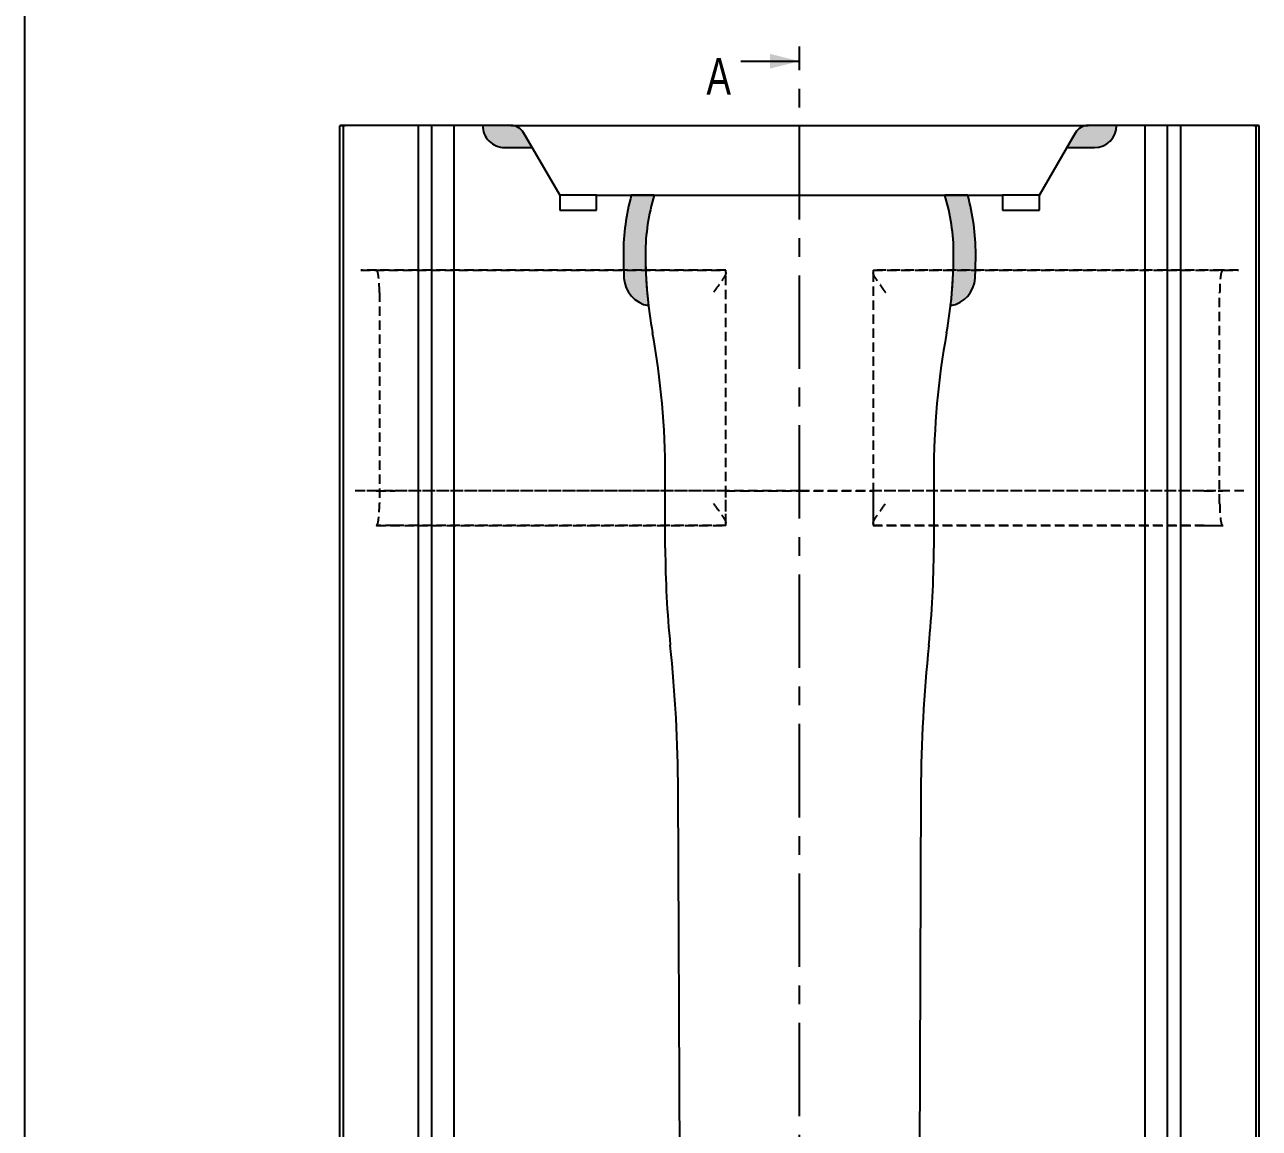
# Model space of a CAD drawing. Header units: millimetres. Extents: x 8 to 832, y 8 to 585.
# Drawn here: x 8 to 175.8, y 288.7 to 438.8 of the extents above; entities that cross this region are included whole.
import ezdxf

# ---------------------------------------------------------------- set-up
doc = ezdxf.new("R2010")
doc.units = ezdxf.units.MM
doc.linetypes.add('CENTERX2', pattern=[20.319999999999997, 12.7, -2.54, 2.54, -2.54])
doc.linetypes.add('HIDDEN', pattern=[1.905, 1.27, -0.635])
for name, color, linetype in [('CENTERLINE', 4, 'CENTERX2'), ('HATCH', 3, 'Continuous'), ('HIDDEN', 3, 'HIDDEN')]:
    doc.layers.add(name, color=color, linetype=linetype)
doc.layers.add('OUTLINE', color=7, linetype='Continuous', lineweight=25)
doc.styles.add('SLDTEXTSTYLE0', font='TXT', dxfattribs={"width": 0.75})

msp = doc.modelspace()

# ---------------------------------------------------------------- hatches: boundary and pattern name
at = {"layer": 'HATCH'}
h = msp.add_hatch(color=256, dxfattribs=at)
edge = h.paths.add_edge_path(flags=0)
edge.add_arc((74.09556942854664, 423.0677147176078), 2.000000000000002, 29.99999999999994, 90)
edge.add_line((74.09556942854664, 425.0677147176078), (70.2502699669259, 425.0677147176078))
edge.add_arc((73.25026996692591, 425.0677147176078), 2.999999999999999, 180, 270.0000000000008)
edge.add_line((73.25026996692591, 422.0677147176078), (76.98232077449477, 422.0677147176078))
edge.add_line((76.98232077449477, 422.0677147176078), (75.82762023611552, 424.0677147176078))
h = msp.add_hatch(color=256, dxfattribs=at)
edge = h.paths.add_edge_path(flags=0)
edge.add_arc((152.5746256199079, 423.0677147176078), 2.000000000000005, 90, 150.0000000000003)
edge.add_line((150.842574812339, 424.0677147176078), (149.6878742739598, 422.0677147176078))
edge.add_line((149.6878742739598, 422.0677147176078), (153.4199250815287, 422.0677147176078))
edge.add_arc((153.4199250815287, 425.0677147176078), 2.999999999999999, 270.0000000000008, 360.0000000000008)
edge.add_line((156.4199250815287, 425.0677147176078), (152.5746256199079, 425.0677147176078))
h = msp.add_hatch(color=256, dxfattribs=at)
edge = h.paths.add_edge_path(flags=0)
edge.add_arc((119.6517641908938, 407.5677147176078), 27.26666666666653, 162.9384687801036, 179.9999999999999)
edge.add_arc((152.3850975242272, 407.5677147176078), 60, 179.9999999999999, 186.6997651777611)
edge.add_arc((93.46431793225402, 404.5112899640581), 4.000000000000002, 182.9694688131534, 260.3649423970741, ccw=False)
edge.add_arc((152.3850975242272, 407.5677147176078), 63, 180, 182.9694688131553, ccw=False)
edge.add_arc((119.6517641908938, 407.5677147176078), 30.26666666666653, 164.6736164844169, 180, ccw=False)
edge.add_line((90.46150706439515, 415.5677147176078), (93.58509752422725, 415.5677147176078))
h = msp.add_hatch(color=256, dxfattribs=at)
edge = h.paths.add_edge_path(flags=0)
edge.add_arc((74.28509752422735, 407.5677147176078), 63, 357.0305311868453, 360.0000000000008)
edge.add_arc((107.0184308575608, 407.5677147176078), 30.26666666666653, 0, 15.32638351558224)
edge.add_line((136.2086879840595, 415.5677147176078), (133.0850975242273, 415.5677147176078))
edge.add_arc((107.0184308575608, 407.5677147176078), 27.26666666666652, -1.0231815394945443e-12, 17.061531219895414, ccw=False)
edge.add_arc((74.28509752422735, 407.5677147176078), 60, 353.30023482223976, 359.99999999999994, ccw=False)
edge.add_arc((133.2058771162006, 404.5112899640581), 3.999999999999996, 279.6350576029263, 357.0305311868457)

# ---------------------------------------------------------------- linework, layer by layer
at = {"layer": 'CENTERLINE'}
msp.add_line((113.3350975242273, 168.4319714807626), (113.3350975242273, 435.8008068488093), dxfattribs=at)
at = {"layer": 'CENTERLINE', "linetype": 'Continuous'}
msp.add_line((105.3350975242273, 433.8008068488093), (113.3350975242273, 433.8008068488093), dxfattribs=at)
at = {"layer": 'CENTERLINE'}
msp.add_solid([(113.3350975242273, 433.8008068488093), (109.3350975242273, 434.8008068488093), (109.3350975242273, 432.8008068488093)], dxfattribs=at)
at = {"layer": 'HIDDEN'}
for p, q in [((53.68174763570656, 405.3677146116701), (103.3350970799767, 405.3677146116701)), ((55.82551809202064, 405.3677146116701), (53.68174763570656, 405.3677146116701)), ((103.3350970799767, 405.3677146116701), (55.82551809202064, 405.3677146116701)), ((103.3350970799767, 370.9660929421393), (103.3350970799767, 405.0693412105051)), ((123.3350966329419, 405.3677146116701), (172.9884498025023, 405.3677146116701)), ((170.8446793461882, 405.3677146116701), (123.3350966329419, 405.3677146116701)), ((123.3350966329419, 405.0693412105051), (123.3350966329419, 370.9660929421393)), ((172.9884498025023, 405.3677146116701), (170.8446793461882, 405.3677146116701)), ((56.22425081382622, 402.367715982577), (56.22425081382622, 373.6677144447771)), ((170.4459466243826, 373.6677144447771), (170.4459466243826, 402.367715982577)), ((113.3350968564593, 375.3677134195772), (52.92147176514496, 375.3677134195772)), ((55.77122571121086, 375.3677134195772), (52.92147176514496, 375.3677134195772)), ((55.77122571121086, 375.3677134195772), (58.32410009752144, 375.3677134195772)), ((103.3350970799767, 375.3677134195772), (58.32410009752144, 375.3677134195772)), ((103.3350970799767, 370.6677158156839), (103.3350970799767, 375.3677134195772)), ((103.3350970799767, 375.3677134195772), (113.3350968564593, 375.3677134195772)), ((173.7487219477736, 375.3677134195772), (113.3350968564593, 375.3677134195772)), ((113.3350968564593, 375.3677134195772), (123.3350966329419, 375.3677134195772)), ((123.3350966329419, 375.3677134195772), (123.3350966329419, 370.6677158156839)), ((168.3460973406874, 375.3677134195772), (123.3350966329419, 375.3677134195772)), ((168.3460973406874, 375.3677134195772), (170.898971726998, 375.3677134195772)), ((173.7487219477736, 375.3677134195772), (170.898971726998, 375.3677134195772)), ((58.32410009752144, 370.6677158156839), (55.76551856647362, 370.6677158156839)), ((55.82551809202064, 370.6677158156839), (55.77122571121086, 370.6677158156839)), ((55.82551809202064, 370.6677158156839), (103.3350970799767, 370.6677158156839)), ((103.3350970799767, 370.6677158156839), (58.32410009752144, 370.6677158156839)), ((168.3460973406874, 370.6677158156839), (123.3350966329419, 370.6677158156839)), ((123.3350966329419, 370.6677158156839), (170.8446793461882, 370.6677158156839)), ((168.3460973406874, 370.6677158156839), (170.9046788717352, 370.6677158156839)), ((170.898971726998, 370.6677158156839), (170.8446793461882, 370.6677158156839))]:
    msp.add_line(p, q, dxfattribs=at)
for points, knots in [([(56.22425081382621, 402.367715982577), (56.22391313336261, 402.4599545422395), (56.22269996368298, 402.7913359395557), (56.20468619211579, 403.4048642860698), (56.15272481149903, 404.1817815932382), (56.05269925293301, 404.9359482642421), (55.93559496262893, 405.3180947137571), (55.85325019971373, 405.3552136716903), (55.82551809202064, 405.3677146116701)], [0, 0, 0, 0, 0.04608614040172378, 0.1655716400941056, 0.31600290145947, 0.5276334485139837, 0.840916172289989, 1, 1, 1, 1]), ([(103.3350970799767, 405.0693412105051), (103.3155326109676, 404.9705969232119), (103.2712851603723, 404.7472745845604), (102.9288762082189, 404.1879389620733), (102.3615584368683, 403.3832978448312), (101.881480554347, 402.7292771263092), (101.6281070074665, 402.3706886899977), (101.6260065342032, 402.367715982577)], [0, 0, 0, 0, 0.1603399111496915, 0.3626284103988085, 0.6473818399837589, 0.9970767863243555, 1, 1, 1, 1]), ([(103.3350970799767, 405.0693412105051), (103.3350970799767, 405.1547008814653), (103.3350970799767, 405.3282330808827), (103.3350970799767, 405.3544126494734), (103.3350970799767, 405.3677146116701)], [0, 0, 0, 0, 0.4918952865616948, 1, 1, 1, 1]), ([(123.3350966329419, 405.3677146116701), (123.3350966329419, 405.3381766476126), (123.3350966329419, 405.2989910913547), (123.3350966329419, 405.11471138362), (123.3350966329419, 405.0693412105051)], [0, 0, 0, 0, 0.7537972375113482, 1, 1, 1, 1]), ([(125.0441890413605, 402.367715982577), (125.0420882566773, 402.3706886892864), (124.7886894333845, 402.729259650022), (124.3086454295684, 403.383304079672), (123.7413176266563, 404.1879380598293), (123.39891123953, 404.7472748522097), (123.3546619291862, 404.9705969880254), (123.3350966329419, 405.0693412105051)], [0, 0, 0, 0, 0.002923356383504094, 0.3526182733386674, 0.6373715476732112, 0.8396600299236976, 0.9999999999999999, 0.9999999999999999, 0.9999999999999999, 0.9999999999999999]), ([(170.8446793461882, 405.3677146116701), (170.7911311983106, 405.3247151871957), (170.6940798983578, 405.2467825189734), (170.5736107523606, 404.6575881511185), (170.4971754499058, 403.9269097517616), (170.4538805101631, 403.156462997366), (170.448539222752, 402.6254590710151), (170.4459466243826, 402.367715982577)], [0, 0, 0, 0, 0.3062331719226536, 0.5550206422019085, 0.7357614492759434, 0.8717417013917971, 1, 1, 1, 1]), ([(55.82551809202064, 370.6677158156839), (55.87906673221354, 370.7107152215547), (55.97611891576583, 370.7886478490905), (56.09658280580466, 371.3778423320869), (56.17301661111861, 372.1085207815777), (56.21631802946145, 372.8789673337522), (56.22165857555587, 373.4099713431357), (56.22425081382622, 373.6677144447771)], [0, 0, 0, 0, 0.306233178613257, 0.5550206046972572, 0.7357614157201295, 0.8717416985896009, 0.9999999999999999, 0.9999999999999999, 0.9999999999999999, 0.9999999999999999]), ([(101.6260065342032, 373.6677144447771), (101.6281070074167, 373.6647417373175), (101.8814799701521, 373.3061541145178), (102.3615622590395, 372.6521357428848), (102.9288745148625, 371.8474890468914), (103.2712846942225, 371.2881512090843), (103.3155325170483, 371.0648344192961), (103.3350970799767, 370.9660929421393)], [0, 0, 0, 0, 0.002923214632820113, 0.3526174708928738, 0.6373725090387449, 0.8396610745250973, 1, 1, 1, 1]), ([(123.3350966329419, 370.9660929421393), (123.3546620231044, 371.0648343544829), (123.3989117056823, 371.2881509414359), (123.7413193200028, 371.8474899491403), (124.3086416074536, 372.6521295080034), (124.7886900176369, 373.3061715907644), (125.0420882567272, 373.6647417380289), (125.0441890413605, 373.6677144447771)], [0, 0, 0, 0, 0.1603389844018972, 0.3626275328893718, 0.6473824157850169, 0.9970766426592772, 1, 1, 1, 1]), ([(170.4459466243826, 373.6677144447771), (170.4462828865899, 373.5754746264116), (170.4474909450003, 373.2440930856038), (170.4655075900664, 372.6305651959565), (170.5174757190885, 371.8536491138132), (170.6174866238634, 371.0994818971245), (170.7345914834588, 370.7173356774281), (170.8169444598678, 370.6802167507606), (170.8446793461882, 370.6677158156839)], [0, 0, 0, 0, 0.04608675249070802, 0.1655716513954091, 0.3160029337549193, 0.5276333759736387, 0.8409160762590147, 1, 1, 1, 1]), ([(103.3350970799767, 370.6677158156839), (103.3350970799767, 370.6972497140691), (103.3350970799767, 370.7364299649913), (103.3350970799767, 370.9207199305982), (103.3350970799767, 370.9660929421393)], [0, 0, 0, 0, 0.7537955395909732, 0.9999999999999999, 0.9999999999999999, 0.9999999999999999, 0.9999999999999999]), ([(123.3350966329419, 370.9660929421393), (123.3350966329419, 370.8807317242797), (123.3350966329418, 370.7071965428061), (123.3350966329418, 370.6810174991064), (123.3350966329419, 370.6677158156839)], [0, 0, 0, 0, 0.4918957477945136, 0.9999999999999999, 0.9999999999999999, 0.9999999999999999, 0.9999999999999999])]:
    msp.add_open_spline(points, degree=3, knots=knots, dxfattribs=at)
at = {"layer": 'OUTLINE'}
for p, q in [((8.000000000000007, 8.000000000000007), (8.000000000000007, 585)), ((50.83509685645927, 425.0168700496164), (51.27253906975616, 425.051276830813)), ((50.83509685645927, 180.1177088896243), (50.83509685645927, 425.0168700496164)), ((51.58720316539635, 425.0677128116099), (51.27253906975616, 425.051276830813)), ((51.27253906975616, 425.051276830813), (51.27253906975616, 180.1177088896243)), ((51.38509871612419, 425.0677128116099), (51.58720316539635, 425.0677128116099)), ((61.51524709711899, 425.0677128116099), (51.58720316539635, 425.0677128116099)), ((61.51524709711899, 180.1177088896243), (61.51524709711899, 425.0677128116099)), ((63.33509797404636, 425.0677128116099), (61.51524709711899, 425.0677128116099)), ((63.33509797404636, 180.1177088896243), (63.33509797404636, 425.0677128116099)), ((66.33509660313953, 425.0677128116099), (63.33509797404636, 425.0677128116099)), ((66.33509660313953, 425.0677128116099), (66.33509660313953, 180.1177088896243)), ((74.09556919883121, 425.0677128116099), (66.33509660313953, 425.0677128116099)), ((74.09556942854664, 425.0677147176078), (70.2502699669259, 425.0677147176078)), ((74.09556919883121, 425.0677128116099), (152.5746263767325, 425.0677128116099)), ((140.0761209632002, 425.0677128116099), (140.0761209632002, 425.0802148858515)), ((156.4199250815287, 425.0677147176078), (152.5746256199079, 425.0677147176078)), ((160.3350989724242, 425.0677128116099), (152.5746263767325, 425.0677128116099)), ((160.3350989724242, 180.1177088896243), (160.3350989724242, 425.0677128116099)), ((163.3350976015173, 425.0677128116099), (160.3350989724242, 425.0677128116099)), ((163.3350976015173, 180.1177088896243), (163.3350976015173, 425.0677128116099)), ((165.1549466157996, 425.0677128116099), (163.3350976015173, 425.0677128116099)), ((165.1549466157996, 180.1177088896243), (165.1549466157996, 425.0677128116099)), ((175.0829942728125, 425.0677128116099), (165.1549466157996, 425.0677128116099)), ((175.0829942728125, 425.0677128116099), (175.2850987220847, 425.0677128116099)), ((175.3976546431624, 180.1177088896243), (175.3976546431624, 425.051276830813)), ((175.3976546431624, 425.051276830813), (175.8351005817496, 425.0168700496164)), ((175.8351005817496, 180.1177088896243), (175.8351005817496, 425.0168700496164)), ((76.98232077449477, 422.0677147176078), (75.82762023611552, 424.0677147176078)), ((75.82762057135929, 424.0677182356325), (80.73509728710283, 415.5677159110514)), ((145.9350973571383, 415.5677159110514), (150.8425750042044, 424.0677182356325)), ((150.842574812339, 424.0677147176078), (149.6878742739598, 422.0677147176078)), ((73.25026996692591, 422.0677147176078), (76.98232077449477, 422.0677147176078)), ((149.6878742739598, 422.0677147176078), (153.4199250815287, 422.0677147176078)), ((85.73509717534412, 415.5677159110514), (80.73509728710283, 415.5677159110514)), ((80.73509728710283, 415.5677159110514), (80.73509728710283, 413.5677118579355)), ((85.73509717534412, 413.5677118579355), (85.73509717534412, 415.5677159110514)), ((85.73509717534412, 415.5677159110514), (93.58509751909529, 415.5677159110514)), ((93.58509752422725, 415.5677147176078), (90.46150706439515, 415.5677147176078)), ((93.58509751909529, 415.5677159110514), (133.085095902785, 415.5677159110514)), ((133.085095902785, 415.5677159110514), (140.9350984002196, 415.5677159110514)), ((136.2086879840595, 415.5677147176078), (133.0850975242273, 415.5677147176078)), ((145.9350973571383, 415.5677159110514), (140.9350984002196, 415.5677159110514)), ((140.9350984002196, 415.5677159110514), (140.9350984002196, 413.5677118579355)), ((145.9350973571383, 413.5677118579355), (145.9350973571383, 415.5677159110514)), ((80.73509728710283, 413.5677118579355), (85.73509717534412, 413.5677118579355)), ((140.9350984002196, 413.5677118579355), (145.9350973571383, 413.5677118579355)), ((95.0850975321338, 367.5677154938189), (95.0850975321338, 377.5677134076563)), ((131.5850965882384, 377.5677134076563), (131.5850965882384, 367.5677154938189)), ((97.08509745250572, 274.567713288447), (96.83509741152753, 334.5677138099877)), ((129.8350967670523, 334.5677138099877), (129.5850962604128, 274.567713288447))]:
    msp.add_line(p, q, dxfattribs=at)
for centre, radius, start, end in [((51.38509752422728, 422.0677147176078), 3.000000000000021, 90, 100.5568068245723), ((73.25026996692591, 425.0677147176078), 3.000000000000014, 180, 270.0000000000008), ((74.09556942854664, 423.0677147176078), 2.000000000000004, 29.99999999999994, 90), ((74.09556942854664, 423.0677147176078), 2.000000000000004, 29.99999999999994, 90), ((152.5746256199079, 423.0677147176078), 2.000000000000016, 90, 150.0000000000003), ((152.5746256199079, 423.0677147176078), 2.000000000000016, 90, 150.0000000000003), ((153.4199250815287, 425.0677147176078), 3, 270.0000000000008, 0), ((175.2850975242273, 422.0677147176078), 3.000000000000038, 79.43236642946229, 90), ((119.6517641908938, 407.5677147176078), 30.26666666666654, 164.6736164844177, 180), ((119.6517641908938, 407.5677147176078), 27.26666666666654, 162.9384687801036, 180), ((119.6517641908938, 407.5677147176078), 27.26666666666654, 162.9384687801036, 180), ((107.0184308575608, 407.5677147176078), 27.26666666666652, 0, 17.06153121989638), ((107.0184308575608, 407.5677147176078), 27.26666666666654, 7.124442486478278e-13, 17.06153121989637), ((107.0184308575608, 407.5677147176078), 30.26666666666654, 0, 15.32638351558224), ((152.3850975242272, 407.5677147176078), 63, 180, 182.9694688131562), ((152.3850975242272, 407.5677147176078), 60, 180, 190.2855291157695), ((152.3850975242272, 407.5677147176078), 60, 180, 186.6997651777611), ((74.2850975242273, 407.5677147176078), 60, 349.7144708842322, 0), ((74.28509752422735, 407.5677147176078), 60, 353.3002348222406, 7.633331235512441e-13), ((74.28509752422735, 407.5677147176078), 63, 357.0305311868453, 0), ((93.46431793225402, 404.5112899640581), 4.000000000000006, 182.969468813155, 260.3649423970749), ((133.2058771162006, 404.5112899640581), 3.999999999999991, 279.6350576029263, 357.0305311868457), ((-12.93156914243705, 377.5677147176079), 108.0166666666643, 3.389596687101945e-15, 10.28552911576858), ((239.6017641908916, 377.5677147176079), 108.0166666666643, 169.7144708842315, 180.0000000000008), ((222.6922473166334, 367.5677147176078), 127.6071497924061, 180.0000000000008, 185.9277378607032), ((3.977947731821099, 367.5677147176078), 127.6071497924061, 354.0722621392984, 7.633331235512441e-13), ((-103.163166387267, 333.7343886179766), 200.0000000000001, 0.2387310330989074, 5.927737860702457), ((329.8333614357214, 333.7343886179767), 200, 174.0722621392975, 179.7612689669011)]:
    msp.add_arc(centre, radius, start, end, dxfattribs=at)
msp.add_open_spline([(175.3976546431624, 425.051276830813), (175.3277293452467, 425.0573697542009), (175.2230010658737, 425.066495226695), (175.1179158652485, 425.0674091120305), (175.0829942728125, 425.0677128116099)], degree=3, knots=[0, 0, 0, 0, 0.6676830588109415, 0.9999999999999999, 0.9999999999999999, 0.9999999999999999, 0.9999999999999999], dxfattribs=at)

# ---------------------------------------------------------------- texts
at = {"layer": 'CENTERLINE', "insert": (100.6721285058793, 434.2383835577896), "char_height": 5, "attachment_point": 1, "style": 'SLDTEXTSTYLE0'}
msp.add_mtext('A', dxfattribs=at)

doc.saveas('drawing.dxf')
